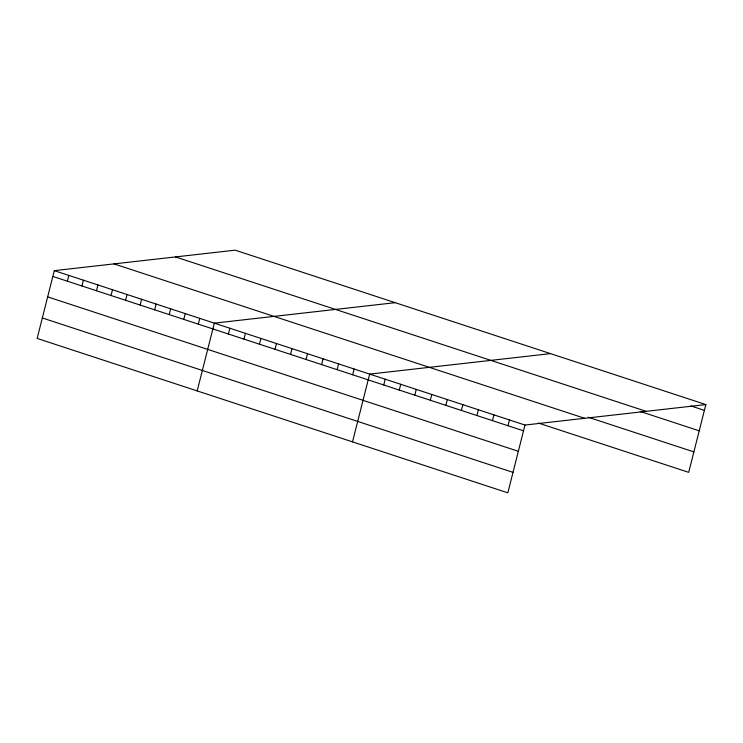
<?xml version="1.0" encoding="UTF-8"?>
<svg xmlns="http://www.w3.org/2000/svg" width="743" height="743" viewBox="0 0 743 743"><rect width="100%" height="100%" fill="white"/><g stroke="black" fill="none" stroke-linecap="round" stroke-linejoin="round"><path stroke-width="1.11" d="M705.85 404.582L235.159 250.168L54.304 270.647L37.15 338.418L507.84 492.832L524.985 425.052L705.85 404.582L688.696 472.353L538.554 423.101M67.39 281.188L68.848 275.421M81.934 285.962L83.392 280.195M96.488 290.736L97.946 284.959M111.032 295.51L112.49 289.733M125.586 300.283L127.044 294.507M140.13 305.057L141.588 299.28M154.674 309.831L156.141 304.054M169.228 314.605L170.686 308.828M183.772 319.369L185.239 313.602M198.325 324.143L199.783 318.375M197.183 390.92L214.337 323.14L395.192 302.67M228.407 334.016L229.866 328.239M243.936 339.114L245.404 333.338M259.474 344.204L260.932 338.427M275.003 349.303L276.461 343.526M290.541 354.392L291.999 348.625M306.07 359.491L307.528 353.714M321.598 364.59L323.066 358.813M337.136 369.68L338.594 363.912M352.665 374.778L354.132 369.002M352.516 441.871L369.661 374.101L550.526 353.622M383.732 384.967L385.19 379.199M399.27 390.066L400.728 384.289M414.798 395.165L416.256 389.388M430.327 400.254L431.794 394.487M445.865 405.353L447.323 399.576M461.394 410.452L462.861 404.675M476.932 415.541L478.39 409.764M492.46 420.64L493.928 414.863M507.998 425.739L509.457 419.962M690.925 405.938L704.392 410.359M175.478 256.929L646.169 411.334M640.187 411.455L699.209 430.819M588.252 417.241L693.878 451.893M113.985 263.886L584.676 418.3M54.304 270.647L524.985 425.052M52.837 276.424L523.527 430.829M47.663 296.875L518.354 451.289M42.323 317.958L513.014 472.372"/></g></svg>
